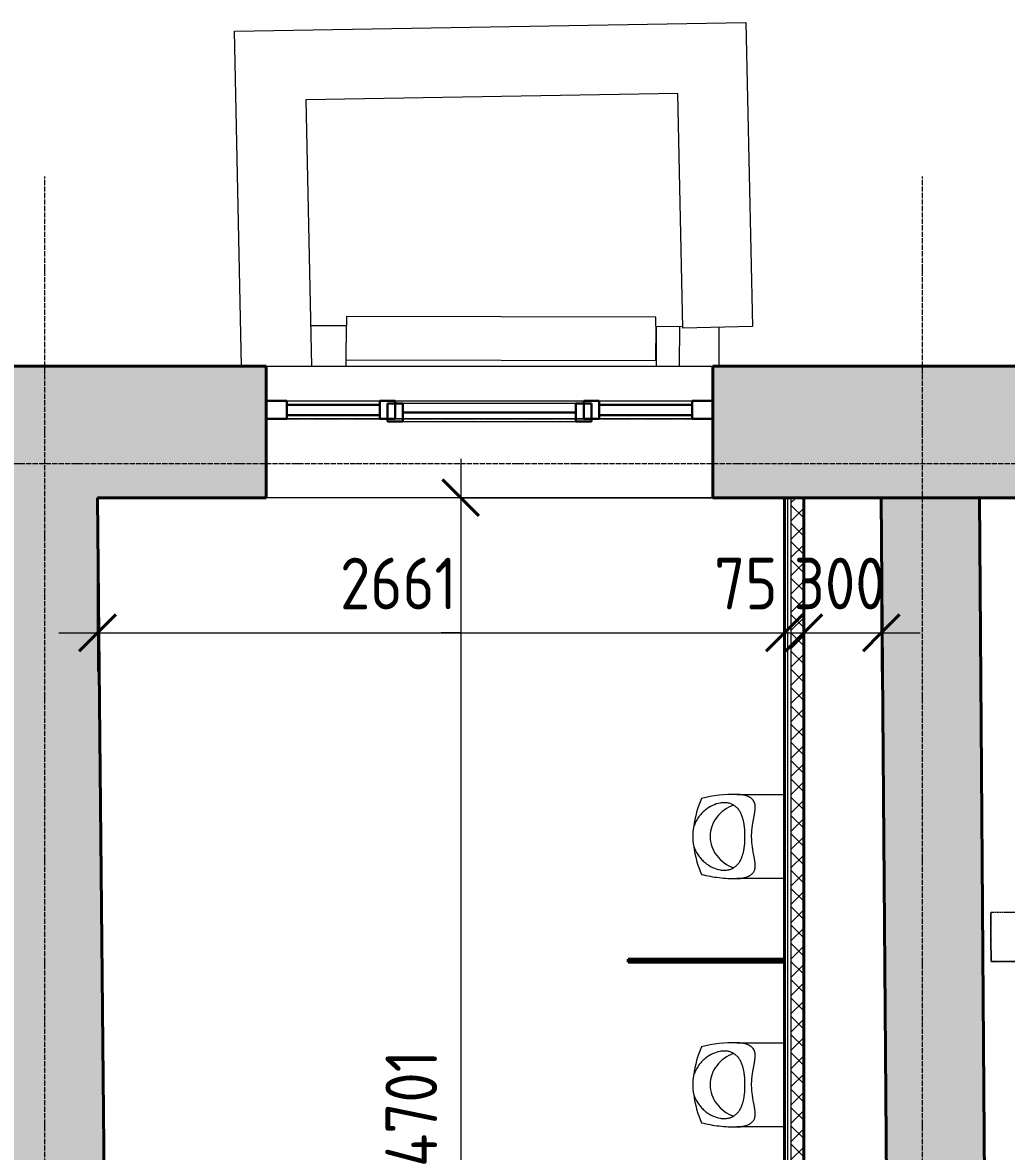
# Model space of a CAD drawing. Header units: millimetres. Extents: x -11886 to 379896, y -8130 to 47743.
# Drawn here: x 38924 to 42735, y 17892 to 22265 of the extents above; entities that cross this region are included whole.
import ezdxf

# ---------------------------------------------------------------- set-up
doc = ezdxf.new("R2010")
doc.units = ezdxf.units.MM
for name, pattern in [('ADSK_Линия сетки', [25, 20, -2.5, 0, -2.5]), ('ADSK_Сверху', [4.5, 3, -1.5]), ('ADSK_Снесено', [4.5, 3, -1.5])]:
    doc.linetypes.add(name, pattern=pattern)
for name, color, linetype, lineweight, true_color in [('_ Окна', 5, 'Continuous', 30, 0x0000ff), ('Витраж', 5, 'Continuous', 18, 0x0000ff), ('Линии', 7, 'Continuous', 9, 0x00a600), ('Окна', 5, 'Continuous', 18, 0x0000ff), ('Панели витража', 5, 'Continuous', 18, 0x0000ff), ('Сантехника', 5, 'Continuous', 18, 0x0000ff), ('Стены внутренние', 5, 'Continuous', 18, 0x0000ff), ('Стены наружные', 1, 'ADSK_Снесено', 18, 0xff0000), ('Стены штриховка', 5, 'Continuous', 18, 0x0000ff)]:
    doc.layers.add(name, color=color, linetype=linetype, lineweight=lineweight, true_color=true_color)
for name, color, linetype, lineweight in [('Каркас', 7, 'Continuous', 18), ('Оси', 7, 'Continuous', 9), ('Размеры', 7, 'Continuous', 9), ('Размеры-100', 7, 'Continuous', 9)]:
    doc.layers.add(name, color=color, linetype=linetype, lineweight=lineweight)
doc.styles.add('GOST Common_1', font='GOST_Common.ttf', dxfattribs={"width": 0.9, "height": 200})
doc.dimstyles.new('ADSK_Основной_2_мм_Округление_до_1_мм', dxfattribs={"dimscale": 304.8, "dimtxt": 201.142999, "dimasz": 0.463911, "dimexe": 0.492126, "dimexo": 0.492126, "dimgap": 0.098425, "dimtad": 1, "dimdec": 0, "dimdsep": 46, "dimtxsty": 'GOST Common_1', "dimblk1": 'OBLIQUE', "dimblk2": 'OBLIQUE', "dimsah": 1, "dimcen": 0.09, "dimdle": 0.492126, "dimazin": 2, "dimtfac": 1, "dimtdec": 4, "dimtix": 1, "dimtmove": 0, "dimatfit": 3, "dimfxl": 1, "dimtvp": 1, "dimtolj": 1, "dimtzin": 0, "dimlwd": 20, "dimlwe": 20, "dimarcsym": 2})
doc.dimstyles.new('ADSK_Основной_2_мм_Округление_до_1_мм_1', dxfattribs={"dimscale": 304.8, "dimtxt": 201.142999, "dimasz": 0.463911, "dimexe": 0.492126, "dimexo": 0.492126, "dimgap": 0.098425, "dimtad": 1, "dimdec": 0, "dimdsep": 46, "dimtxsty": 'GOST Common_1', "dimblk1": 'OBLIQUE', "dimblk2": 'OBLIQUE', "dimsah": 1, "dimcen": 0.09, "dimdle": 0.492126, "dimazin": 2, "dimtfac": 1, "dimtdec": 4, "dimtix": 1, "dimtmove": 1, "dimatfit": 3, "dimfxl": 1, "dimtvp": 1, "dimtolj": 1, "dimtzin": 0, "dimlwd": 20, "dimlwe": 20, "dimarcsym": 2})

# ---------------------------------------------------------------- blocks, each defined once
blk = doc.blocks.new('ADSK_БалкаЖБ_Прямоугольная - 189_7х233мм-820221-01 План 1-го этажа маркировочный')
at = {"layer": 'Каркас', "color": 253, "linetype": 'ADSK_Сверху', "true_color": 0xaaaaaa}
for p, q in [((-1818.2, 94.8), (-1818.2, -94.9)), ((-1818.2, 94.8), (1818.2, 94.8)), ((1818.2, -94.9), (1818.2, 94.8)), ((-1818.2, -94.9), (1818.2, -94.9))]:
    blk.add_line(p, q, dxfattribs=at)
at = {"layer": 'Каркас', "color": 253, "linetype": 'ADSK_Сверху', "true_color": 0xb2b2b2}
for p, q in [((-1818.2, -94.9), (-1818.2, 94.8)), ((1818.2, 94.8), (-1818.2, 94.8)), ((1818.2, 94.8), (1818.2, -94.9)), ((-1818.2, -94.9), (1818.2, -94.9))]:
    blk.add_line(p, q, dxfattribs=at)
blk = doc.blocks.new('Прямоугольный импост - 70х20_60мм-1225109-01 План 1-го этажа маркировочный')
at = {"layer": 'Витраж', "color": 161, "linetype": 'ADSK_Сверху', "true_color": 0xaaaaff}
for p, q in [((-5936, 11471.9), (-6006, 11471.9)), ((-6006, 11391.9), (-6006, 11471.9)), ((-5936, 11391.9), (-5936, 11471.9)), ((-6006, 11001.9), (-6006, 11031.9)), ((-5936, 11001.9), (-5936, 11031.9))]:
    blk.add_line(p, q, dxfattribs=at)
blk = doc.blocks.new('Прямоугольный импост - 70х20_60мм-1236811-01 План 1-го этажа маркировочный')
at = {"layer": 'Витраж', "color": 161, "linetype": 'ADSK_Сверху', "true_color": 0xaaaaff}
for p, q in [((-80, 35), (0, 35)), ((0, 35), (0, -35)), ((0, -35), (-80, -35))]:
    blk.add_line(p, q, dxfattribs=at)
blk = doc.blocks.new('Прямоугольный импост - 70х20_60мм-1236812-01 План 1-го этажа маркировочный')
at = {"layer": 'Витраж', "color": 161, "linetype": 'ADSK_Сверху', "true_color": 0xaaaaff}
for p, q in [((0, 35), (-80, 35)), ((0, -35), (0, 35)), ((-80, -35), (0, -35))]:
    blk.add_line(p, q, dxfattribs=at)
blk = doc.blocks.new('Прямоугольный импост - 70х20_60мм-1464022-01 План 1-го этажа маркировочный')
at = {"layer": 'Витраж', "color": 161, "linetype": 'ADSK_Сверху', "true_color": 0xaaaaff}
for p, q in [((8892.7, 20783.6), (8922.7, 20783.6)), ((9652.7, 20783.6), (9682.7, 20783.6)), ((8892.7, 20713.6), (8922.7, 20713.6)), ((9652.7, 20713.6), (9682.7, 20713.6))]:
    blk.add_line(p, q, dxfattribs=at)
blk = doc.blocks.new('Прямоугольный импост - 70х20_60мм-1225113-01 План 1-го этажа маркировочный')
at = {"layer": 'Витраж', "color": 161, "linetype": 'ADSK_Сверху', "true_color": 0xaaaaff}
for p, q in [((-6006, 10091.9), (-6006, 10121.9)), ((-5936, 10091.9), (-5936, 10121.9)), ((-6006, 9651.9), (-6006, 9731.9)), ((-5936, 9651.9), (-5936, 9731.9)), ((-6006, 9651.9), (-5936, 9651.9))]:
    blk.add_line(p, q, dxfattribs=at)
blk = doc.blocks.new('Прямоугольный импост - 70х60мм-1236807-01 План 1-го этажа маркировочный')
at = {"layer": 'Витраж', "color": 161, "linetype": 'ADSK_Сверху', "true_color": 0xaaaaff}
for p, q in [((-30, 35), (30, 35)), ((30, -35), (-30, -35))]:
    blk.add_line(p, q, dxfattribs=at)
blk = doc.blocks.new('Прямоугольный импост - 70х60мм-1225009-01 План 1-го этажа маркировочный')
at = {"layer": 'Витраж', "color": 161, "linetype": 'ADSK_Сверху', "true_color": 0xaaaaff}
for p, q in [((-5936, 11391.9), (-6006, 11391.9)), ((-6006, 11031.9), (-6006, 11391.9)), ((-5936, 11031.9), (-5936, 11391.9)), ((-6006, 11031.9), (-5936, 11031.9))]:
    blk.add_line(p, q, dxfattribs=at)
blk = doc.blocks.new('Прямоугольный импост - 70х60мм-1464024-01 План 1-го этажа маркировочный')
at = {"layer": 'Витраж', "color": 161, "linetype": 'ADSK_Сверху', "true_color": 0xaaaaff}
for p, q in [((8922.7, 20783.6), (8922.7, 20713.6)), ((8922.7, 20783.6), (9652.7, 20783.6)), ((9652.7, 20713.6), (9652.7, 20783.6)), ((8922.7, 20713.6), (9652.7, 20713.6))]:
    blk.add_line(p, q, dxfattribs=at)
blk = doc.blocks.new('AC_Окно_1Створка - 1198х1166h-807538-01 План 1-го этажа маркировочный')
at = {"layer": 'Линии', "color": 8, "lineweight": 18, "true_color": 0x808080}
for p, q in [((560.9, 250), (-637.1, 250)), ((-637.1, 250), (-637.1, 215)), ((560.9, 215), (560.9, 250))]:
    blk.add_line(p, q, dxfattribs=at)
blk = doc.blocks.new('Системная панель - _AR_Стекло_40мм_привязка по центру-V127-01 План 1-го этажа маркировочный')
at = {"layer": 'Панели витража', "lineweight": 30}
for p, q in [((180, 20), (-180, 20)), ((-180, 20), (-180, -20)), ((180, -20), (180, 20)), ((-180, -20), (180, -20))]:
    blk.add_line(p, q, dxfattribs=at)
blk = doc.blocks.new('Прямоугольный импост - 70х20_60мм-V128-01 План 1-го этажа маркировочный')
at = {"layer": 'Витраж', "lineweight": 30}
for p, q in [((-80, 35), (0, 35)), ((-80, -35), (-80, 35)), ((0, 35), (0, -35)), ((0, -35), (-80, -35))]:
    blk.add_line(p, q, dxfattribs=at)
blk = doc.blocks.new('Прямоугольный импост - 70х20_60мм-V129-01 План 1-го этажа маркировочный')
at = {"layer": 'Витраж', "lineweight": 30}
for p, q in [((0, 35), (-80, 35)), ((-80, 35), (-80, -35)), ((0, -35), (0, 35)), ((-80, -35), (0, -35))]:
    blk.add_line(p, q, dxfattribs=at)
blk = doc.blocks.new('Витраж-тент со смещением вовне - 60мм 30 сдвиг-2061572-01 План 1-го этажа маркировочный')
at = {"layer": '_ Окна'}
for p, q in [((-395, 25), (-395, -45)), ((-395, 25), (-335, 25)), ((-395, -45), (-395, 25)), ((-335, 25), (-335, -45)), ((395, 25), (335, 25)), ((335, 25), (335, -45)), ((395, -45), (395, 25)), ((395, -45), (395, 25)), ((-335, -10), (335, -10)), ((-335, -45), (-395, -45)), ((335, -45), (395, -45))]:
    blk.add_line(p, q, dxfattribs=at)
at = {"layer": 'Окна'}
for p, q in [((335, 25), (-335, 25)), ((-335, -45), (335, -45))]:
    blk.add_line(p, q, dxfattribs=at)
blk = doc.blocks.new('Прямоугольный импост - 70х60мм-V58-01 План 1-го этажа маркировочный')
at = {"layer": 'Витраж'}
for p, q in [((3738.5, 35437.6), (3738.5, 35797.6)), ((3808.5, 35797.6), (3808.5, 35437.6))]:
    blk.add_line(p, q, dxfattribs=at)
blk = doc.blocks.new('Прямоугольный импост - 70х60мм-V130-01 План 1-го этажа маркировочный')
at = {"layer": 'Витраж', "lineweight": 30}
for p, q in [((-30, 35), (30, 35)), ((-30, -35), (-30, 35)), ((30, 35), (30, -35)), ((30, -35), (-30, -35))]:
    blk.add_line(p, q, dxfattribs=at)
blk = doc.blocks.new('Прямоугольный импост - 70х60мм-V121-01 План 1-го этажа маркировочный')
at = {"layer": 'Витраж'}
for p, q in [((8922.7, 20783.6), (9652.7, 20783.6)), ((9652.7, 20713.6), (8922.7, 20713.6))]:
    blk.add_line(p, q, dxfattribs=at)
blk = doc.blocks.new('Прямоугольный импост - 70х20_56мм-1423615-01 План 1-го этажа маркировочный')
at = {"layer": 'Линии', "color": 8, "lineweight": 18, "true_color": 0x808080}
for p, q in [((40778.1, 20957.1), (41378.1, 20955.6)), ((41378.1, 20955.6), (41378.1, 20934.1))]:
    blk.add_line(p, q, dxfattribs=at)
blk = doc.blocks.new('Прямоугольный импост - 70х20_56мм-1423617-01 План 1-го этажа маркировочный')
at = {"layer": 'Линии', "color": 8, "lineweight": 18, "true_color": 0x808080}
for p, q in [((40178.1, 20934.1), (40178.1, 20958.6)), ((40178.1, 20958.6), (40778.1, 20957.1))]:
    blk.add_line(p, q, dxfattribs=at)
blk = doc.blocks.new('Urinal_Commercial_14201 - UT104EV-1823124-01 План 1-го этажа маркировочный')
at = {"layer": 'Сантехника'}
for p, q in [((41690.8, 18313), (41875.3, 18313)), ((41875.3, 17986.9), (41690.8, 17987))]:
    blk.add_line(p, q, dxfattribs=at)
for centre, radius, start, end in [((41875.3, 18150), 353.2, 155.4197, 173.7904), ((41728.2, 18133.9), 146.4, 110.0061, 141.9939), ((41707.7, 18150), 120.3, 141.9939, 180.0061), ((41707.7, 18149.9), 120.3, 179.9939, 218.0061), ((41875.3, 18150), 353.2, 186.2096, 204.5782), ((41728.2, 18166), 146.4, 218.0061, 249.9939)]:
    blk.add_arc(centre, radius, start, end, dxfattribs=at)
blk.add_ellipse((41786.6, 17228.7), major_axis=(-199.1, 1075.5), ratio=0.694076, start_param=6.146838, end_param=6.328057, dxfattribs=at)
for points, knots in [([(41722.3, 18150), (41722.2, 18153.7), (41722.1, 18159.2), (41721.9, 18166.3), (41721.6, 18171.5), (41721.3, 18176.7), (41720.8, 18181.8), (41720.3, 18186.9), (41719.7, 18191.7), (41719, 18196.5), (41718.2, 18201.1), (41717.4, 18205.6), (41716.5, 18210), (41715.5, 18214.2), (41714.4, 18218.3), (41713.2, 18222.3), (41711.5, 18227.4), (41709.7, 18232.3), (41707.6, 18236.9), (41705.5, 18241.4), (41702.6, 18246.7), (41698.7, 18252.5), (41694.4, 18257.9), (41689.8, 18262.7), (41684.7, 18267), (41677.5, 18272), (41667.7, 18276.8), (41654.6, 18280.2), (41640.7, 18281.2), (41621.2, 18279.3), (41596.1, 18271.3), (41571.9, 18256), (41554.1, 18239.3), (41542.1, 18224.6), (41531.7, 18207.6), (41526.5, 18194.9), (41524.3, 18188.2)], [-1, -1, -1, -1, -0.975, -0.9625, -0.95, -0.9375, -0.925, -0.9125, -0.9, -0.8875, -0.875, -0.8625, -0.85, -0.8375, -0.825, -0.8125, -0.8, -0.775, -0.7625, -0.75, -0.725, -0.7, -0.675, -0.65, -0.625, -0.6, -0.55, -0.5, -0.45, -0.4, -0.3, -0.2, -0.15, -0.1, -0.05, 0, 0, 0, 0]), ([(41747.9, 18150), (41748.1, 18158.3), (41748.7, 18170.9), (41750.4, 18185.2), (41751.5, 18193.3), (41752.4, 18199.3), (41753.3, 18205.2), (41754.4, 18211), (41755.4, 18216.7), (41756.5, 18222.3), (41757.5, 18227.9), (41758.5, 18233.3), (41759.3, 18237.7), (41759.9, 18241.2), (41760.2, 18243.8), (41760.6, 18246.3), (41761, 18249.7), (41761.5, 18253.8), (41761.8, 18257.8), (41761.9, 18260.9), (41761.9, 18264), (41761.7, 18267.7), (41761, 18273.4), (41759.5, 18280), (41756.1, 18287.1), (41752.4, 18292.1), (41748.9, 18295.7), (41745.9, 18298.1), (41742.7, 18300.3), (41739.4, 18302.3), (41736, 18304.1), (41732.3, 18305.7), (41728.5, 18307.1), (41724.6, 18308.4), (41720.6, 18309.4), (41715.2, 18310.7), (41705.4, 18312.3), (41696.7, 18312.9), (41690.8, 18313)], [-1, -1, -1, -1, -0.909091, -0.863636, -0.840909, -0.818182, -0.795455, -0.772727, -0.75, -0.727273, -0.704545, -0.681818, -0.659091, -0.647727, -0.636364, -0.625, -0.613636, -0.590909, -0.568182, -0.556818, -0.545455, -0.522727, -0.5, -0.454545, -0.409091, -0.363636, -0.340909, -0.318182, -0.295455, -0.272727, -0.25, -0.227273, -0.204545, -0.181818, -0.159091, -0.136364, -0.090909, 0, 0, 0, 0]), ([(41524.3, 18111.8), (41526.5, 18105.1), (41531.7, 18092.3), (41542.1, 18075.3), (41554.1, 18060.6), (41571.9, 18043.9), (41596.1, 18028.6), (41621.2, 18020.6), (41640.7, 18018.8), (41654.6, 18019.8), (41667.7, 18023.2), (41677.5, 18028), (41684.7, 18032.9), (41689.8, 18037.2), (41694.4, 18042.1), (41698.7, 18047.4), (41702.6, 18053.2), (41705.5, 18058.5), (41707.6, 18063), (41709.7, 18067.6), (41711.5, 18072.5), (41713.2, 18077.7), (41714.4, 18081.6), (41715.5, 18085.7), (41716.5, 18090), (41717.4, 18094.3), (41718.2, 18098.8), (41719, 18103.5), (41719.7, 18108.2), (41720.3, 18113.1), (41720.8, 18118.1), (41721.3, 18123.2), (41721.6, 18128.4), (41721.9, 18133.6), (41722.1, 18140.7), (41722.2, 18146.2), (41722.3, 18150)], [-1, -1, -1, -1, -0.95, -0.9, -0.85, -0.8, -0.7, -0.6, -0.55, -0.5, -0.45, -0.4, -0.375, -0.35, -0.325, -0.3, -0.275, -0.25, -0.2375, -0.225, -0.2, -0.1875, -0.175, -0.1625, -0.15, -0.1375, -0.125, -0.1125, -0.1, -0.0875, -0.075, -0.0625, -0.05, -0.0375, -0.025, 0, 0, 0, 0]), ([(41690.8, 17987), (41695.4, 17987), (41704.6, 17987.5), (41715.6, 17989.2), (41724.1, 17991.4), (41730.2, 17993.3), (41735, 17995.4), (41738.7, 17997.2), (41742.2, 17999.3), (41746.4, 18002.1), (41750.8, 18006.1), (41754.6, 18010.6), (41757.7, 18015.8), (41759.9, 18021.6), (41761.3, 18027.9), (41761.8, 18033.5), (41761.8, 18038.3), (41761.8, 18042), (41761.5, 18045.8), (41761.1, 18049.6), (41760.6, 18053.6), (41760, 18057.6), (41759.4, 18061.7), (41758.6, 18065.8), (41757.8, 18070.1), (41757.1, 18074.4), (41756.3, 18078.8), (41755.1, 18084.7), (41753.8, 18092.2), (41752.2, 18101.5), (41750.4, 18114.1), (41748.6, 18130.2), (41748, 18143.4), (41747.9, 18150)], [-1, -1, -1, -1, -0.928571, -0.857143, -0.821429, -0.785714, -0.75, -0.732143, -0.714286, -0.678571, -0.642857, -0.607143, -0.571429, -0.535714, -0.5, -0.464286, -0.446429, -0.428571, -0.410714, -0.392857, -0.375, -0.357143, -0.339286, -0.321429, -0.303571, -0.285714, -0.267857, -0.25, -0.214286, -0.178571, -0.142857, -0.071429, 0, 0, 0, 0])]:
    blk.add_open_spline(points, degree=3, knots=knots, dxfattribs=at)
for points in [[(41524.3, 18188.2), (41523, 18184.1), (41521.3, 18175.9), (41520.1, 18163), (41519.9, 18154.3), (41519.9, 18150)], [(41519.9, 18150), (41519.9, 18145.6), (41520.1, 18136.9), (41521.3, 18124.1), (41523, 18115.8), (41524.3, 18111.8)], [(41554.2, 18003.1), (41565.3, 18000.2), (41587.7, 17995.3), (41621.7, 17990.2), (41656.1, 17987.3), (41679.2, 17986.9), (41690.8, 17987)]]:
    blk.add_open_spline(points, degree=3, dxfattribs=at)
blk = doc.blocks.new('DIMBLOCK158-01 План 1-го этажа маркировочный')
at = {"layer": 'Размеры-100', "lineweight": 20, "transparency": 16777216}
for p, q in [((39214.5, 19900.4), (39214.5, 20274.1)), ((41875.3, 19900.4), (41875.3, 20050.4)), ((39064.5, 19900.4), (41875.3, 19900.4)), ((39214.5, 19900.4), (39214.5, 19750.4)), ((40153.8, 19900.4), (40620.9, 19900.4)), ((40620.9, 19900.4), (40544.9, 19900.4)), ((41875.3, 19900.4), (41875.3, 19850.4))]:
    blk.add_line(p, q, dxfattribs=at)
at = {"layer": 'Размеры-100', "lineweight": 40, "transparency": 16777216}
for p, q in [((39214.5, 19900.4), (39285.2, 19971.1)), ((41875.3, 19900.4), (41946, 19971.1)), ((39214.5, 19900.4), (39143.8, 19829.7)), ((41875.3, 19900.4), (41804.6, 19829.7))]:
    blk.add_line(p, q, dxfattribs=at)
at = {"layer": 'Размеры-100', "color": 0, "lineweight": 20, "transparency": 16777216, "insert": (40153.8, 20191.7), "char_height": 200, "width": 560.473, "attachment_point": 1, "line_spacing_factor": 1.022761, "style": 'GOST Common_1'}
blk.add_mtext('2661', dxfattribs=at)
blk = doc.blocks.new('_Oblique')
at = {"color": 0, "linetype": 'ByBlock', "lineweight": -2}
blk.add_line((-0.5, -0.5), (0.5, 0.5), dxfattribs=at)
blk = doc.blocks.new('DIMBLOCK159-01 План 1-го этажа маркировочный')
at = {"layer": 'Размеры-100', "lineweight": 20, "transparency": 16777216}
for p, q in [((41875.3, 19900.4), (41875.3, 20050.4)), ((41950.3, 19900.4), (41950.3, 20050.4)), ((41603.2, 19900.4), (41855.5, 19900.4)), ((41855.5, 19900.4), (41912.8, 19900.4)), ((41875.3, 19900.4), (41950.3, 19900.4)), ((41875.3, 19900.4), (41875.3, 19850.4)), ((41950.3, 19900.4), (41950.3, 19850.4))]:
    blk.add_line(p, q, dxfattribs=at)
at = {"layer": 'Размеры-100', "lineweight": 40, "transparency": 16777216}
for p, q in [((41875.3, 19900.4), (41946, 19971.1)), ((41950.3, 19900.4), (42021, 19971.1)), ((41875.3, 19900.4), (41804.6, 19829.7)), ((41950.3, 19900.4), (41879.6, 19829.7))]:
    blk.add_line(p, q, dxfattribs=at)
at = {"layer": 'Размеры-100', "color": 0, "lineweight": 20, "transparency": 16777216, "insert": (41603.2, 20191.7), "char_height": 200, "width": 302.737, "attachment_point": 1, "line_spacing_factor": 1.022761, "style": 'GOST Common_1'}
blk.add_mtext('75', dxfattribs=at)
blk = doc.blocks.new('DIMBLOCK160-01 План 1-го этажа маркировочный')
at = {"layer": 'Размеры-100', "lineweight": 20, "transparency": 16777216}
for p, q in [((42250.3, 19900.4), (42250.3, 20272.6)), ((41950.3, 19900.4), (41950.3, 20050.4)), ((41950.3, 19900.4), (42400.3, 19900.4)), ((41950.3, 19900.4), (41950.3, 19850.4)), ((42250.3, 19900.4), (42250.3, 19750.4))]:
    blk.add_line(p, q, dxfattribs=at)
at = {"layer": 'Размеры-100', "lineweight": 40, "transparency": 16777216}
for p, q in [((41950.3, 19900.4), (42021, 19971.1)), ((42250.3, 19900.4), (42321, 19971.1)), ((41950.3, 19900.4), (41879.6, 19829.7)), ((42250.3, 19900.4), (42179.6, 19829.7))]:
    blk.add_line(p, q, dxfattribs=at)
at = {"layer": 'Размеры-100', "color": 0, "lineweight": 20, "transparency": 16777216, "insert": (41911.1, 20191.7), "char_height": 200, "width": 454.106, "attachment_point": 1, "line_spacing_factor": 1.022761, "style": 'GOST Common_1'}
blk.add_mtext('300', dxfattribs=at)
blk = doc.blocks.new('DIMBLOCK161-01 План 1-го этажа маркировочный')
at = {"layer": 'Размеры-100', "lineweight": 20, "transparency": 16777216}
for p, q in [((40621.1, 20574.1), (40621.1, 15723)), ((40621.1, 20424.1), (40471.1, 20424.1)), ((40621.1, 20424.1), (41725.3, 20424.1)), ((40621.1, 15723), (40525.3, 15723)), ((40621.1, 15723), (40771.1, 15723))]:
    blk.add_line(p, q, dxfattribs=at)
at = {"layer": 'Размеры-100', "lineweight": 40, "transparency": 16777216}
for p, q in [((40621.1, 20424.1), (40550.4, 20494.8)), ((40621.1, 20424.1), (40691.8, 20353.4)), ((40621.1, 15723), (40550.4, 15793.7)), ((40621.1, 15723), (40691.8, 15652.3))]:
    blk.add_line(p, q, dxfattribs=at)
at = {"layer": 'Размеры-100', "color": 0, "lineweight": 20, "transparency": 16777216, "insert": (40329.8, 17831.5), "char_height": 200, "width": 580.928, "attachment_point": 1, "rotation": 90, "line_spacing_factor": 1.022761, "style": 'GOST Common_1'}
blk.add_mtext('4701', dxfattribs=at)

msp = doc.modelspace()

# ---------------------------------------------------------------- hatches: boundary and pattern name
at = {"layer": 'Стены внутренние', "true_color": 0xc0c0c0}
for points in [[(38780.55, 12484.28), (39290.53, 12489.17), (39214.54, 20424.06), (38704.51, 20424.06), (38780.52, 12487.83)], [(42306.57, 12898.1), (42686.55, 12901.74), (42630.34, 20425.48), (42250.35, 20422.64), (42295.71, 14351.75)]]:
    msp.add_hatch(color=9, dxfattribs=at).paths.add_polyline_path(points)
at = {"layer": 'Стены внутренние', "lineweight": 9}
h = msp.add_hatch(dxfattribs=at)
h.set_pattern_fill('FP_4', color=256, style=0, pattern_type=2)
h.set_pattern_definition([(45, (0, 0), (-35.35534, 35.35534), []), (135, (0, 0), (-35.35534, -35.35534), [])])
h.paths.add_polyline_path([(41900.34, 15722.96), (41950.34, 15722.96), (41950.34, 20424.06), (41900.34, 20424.06), (41900.34, 15945.29)])
h = msp.add_hatch(dxfattribs=at)
h.set_pattern_fill('FP_1', color=256, style=0, pattern_type=2)
h.set_pattern_definition([(45, (0, 0), (-70.71068, 70.71068), [])])
h.paths.add_polyline_path([(41875.34, 18624.96), (41875.34, 18636.96), (41270.34, 18636.96), (41270.34, 18624.96)])
at = {"layer": 'Стены наружные', "linetype": 'Continuous', "true_color": 0xc0c0c0}
h = msp.add_hatch(color=9, dxfattribs=at)
h.paths.add_polyline_path([(46339.85, 20424.06), (46543.21, 20424.06), (46543.21, 20934.06), (45391.98, 20934.06), (45391.98, 20424.06), (45636.37, 20424.06)])
h.paths.add_polyline_path([(42686.55, 20424.06), (43576.98, 20424.06), (43576.98, 20934.06), (41597.58, 20934.06), (41597.58, 20424.06), (42515.94, 20424.62), (42630.34, 20425.48), (42630.35, 20424.06)])
h.paths.add_polyline_path([(39192.85, 20424.06), (39867.58, 20424.06), (39867.58, 20934.06), (30807.02, 20934.06), (30807.02, 20424.06), (38947.97, 20424.06)])

# ---------------------------------------------------------------- linework, layer by layer
at = {"layer": 'Линии', "color": 8, "lineweight": 18, "true_color": 0x808080}
for p, q in [((39744.99, 22231.01), (41726.03, 22264.59)), ((41726.03, 22264.59), (41751.24, 21087.27)), ((39772.77, 20934.06), (39744.99, 22231.01)), ((41461.84, 21990.07), (40020.74, 21965.65)), ((40020.74, 21965.65), (40042.83, 20934.06)), ((41481.3, 21081.49), (41461.84, 21990.07)), ((40039.46, 21091.54), (40178.47, 21091.19)), ((40178.14, 20958.59), (40178.47, 21091.19)), ((41376.47, 21088.2), (41376.14, 20955.6)), ((41376.47, 21088.2), (41481.16, 21087.94)), ((41378.47, 21088.2), (41378.14, 20955.6)), ((41467.99, 21087.97), (41467.61, 20934.06)), ((41751.24, 21087.27), (41481.3, 21081.49)), ((41621.33, 21084.49), (41620.96, 20934.06))]:
    msp.add_line(p, q, dxfattribs=at)
at = {"layer": 'Оси', "linetype": 'ADSK_Линия сетки'}
for p, q in [((39009.91, -7330.38), (39009.91, 21668.8)), ((42409.91, -7330.38), (42409.91, 21668.8)), ((-11086.22, 20556.79), (57141.72, 20556.79))]:
    msp.add_line(p, q, dxfattribs=at)
at = {"layer": 'Стены внутренние', "color": 18, "lineweight": 40, "true_color": 0x000000}
for p, q in [((39286.89, 12869.15), (39214.54, 20424.06)), ((41875.34, 20424.06), (41875.34, 15722.96)), ((41950.34, 15722.96), (41950.34, 20424.06)), ((42630.34, 20425.48), (42250.35, 20422.64)), ((42250.35, 20422.64), (42306.57, 12898.1)), ((42686.55, 12901.74), (42630.34, 20425.48)), ((41875.34, 18636.96), (41270.34, 18636.96)), ((41270.34, 18636.96), (41270.34, 18624.96)), ((41270.34, 18624.96), (41875.34, 18624.96))]:
    msp.add_line(p, q, dxfattribs=at)
at = {"layer": 'Стены наружные', "color": 18, "linetype": 'Continuous', "lineweight": 40, "true_color": 0x000000}
for p, q in [((39867.58, 20934.06), (30807.02, 20934.06)), ((39867.58, 20424.06), (39867.58, 20934.06)), ((43576.98, 20934.06), (41597.58, 20934.06)), ((41597.58, 20934.06), (41597.58, 20424.06)), ((39214.54, 20424.06), (39867.58, 20424.06)), ((41597.58, 20424.06), (43675.97, 20424.06))]:
    msp.add_line(p, q, dxfattribs=at)
at = {"layer": 'Стены наружные', "color": 18, "linetype": 'Continuous', "true_color": 0x000000}
for p, q in [((39867.58, 20934.06), (41597.58, 20934.06)), ((41597.58, 20424.06), (39867.58, 20424.06))]:
    msp.add_line(p, q, dxfattribs=at)
at = {"layer": 'Стены штриховка'}
for p, q in [((41887.34, 20424.06), (41887.34, 15722.96)), ((41899.34, 20424.06), (41899.34, 15722.96)), ((41900.34, 20424.06), (41900.34, 15722.96))]:
    msp.add_line(p, q, dxfattribs=at)

# ---------------------------------------------------------------- block references
at = {"layer": '_ Окна'}
msp.add_blockref('Витраж-тент со смещением вовне - 60мм 30 сдвиг-2061572-01 План 1-го этажа маркировочный', (40732.58, 20764.06), dxfattribs=at)
at = {"layer": 'Витраж', "color": 161, "linetype": 'ADSK_Сверху', "true_color": 0xaaaaff}
for name, p, rotation in [('Прямоугольный импост - 70х20_60мм-1236812-01 План 1-го этажа маркировочный', (39867.58, 20764.06), 180), ('Прямоугольный импост - 70х20_60мм-1225113-01 План 1-го этажа маркировочный', (30215.66, 14793.02), 270.0000000000001), ('Прямоугольный импост - 70х60мм-1225009-01 План 1-го этажа маркировочный', (28915.66, 14793.02), 270), ('Прямоугольный импост - 70х20_60мм-1225109-01 План 1-го этажа маркировочный', (30125.66, 14793.02), 270), ('Прямоугольный импост - 70х60мм-1225009-01 План 1-го этажа маркировочный', (30125.66, 14793.02), 270)]:
    msp.add_blockref(name, p, dxfattribs=dict(at, rotation=rotation))
at = {"layer": 'Витраж'}
for name, p, rotation in [('Прямоугольный импост - 70х20_60мм-V129-01 План 1-го этажа маркировочный', (39867.58, 20764.06), 180), ('Прямоугольный импост - 70х60мм-V58-01 План 1-го этажа маркировочный', (75745.22, 16990.56), 89.99999999999974), ('Прямоугольный импост - 70х60мм-V58-01 План 1-го этажа маркировочный', (76955.22, 16990.56), 89.99999999999974)]:
    msp.add_blockref(name, p, dxfattribs=dict(at, rotation=rotation))
at = {"layer": 'Витраж', "color": 161, "linetype": 'ADSK_Сверху', "true_color": 0xaaaaff, "extrusion": (0, 0, -1), "rotation": 180}
for name, p in [('Прямоугольный импост - 70х60мм-1236807-01 План 1-го этажа маркировочный', (-40337.58, 20764.06)), ('Прямоугольный импост - 70х60мм-1236807-01 План 1-го этажа маркировочный', (-41127.58, 20764.06)), ('Прямоугольный импост - 70х20_60мм-1236811-01 План 1-го этажа маркировочный', (-41597.58, 20764.06))]:
    msp.add_blockref(name, p, dxfattribs=at)
at = {"layer": 'Витраж', "extrusion": (0, 0, -1), "rotation": 180}
for name, p in [('Прямоугольный импост - 70х60мм-V130-01 План 1-го этажа маркировочный', (-40337.58, 20764.06)), ('Прямоугольный импост - 70х60мм-V130-01 План 1-го этажа маркировочный', (-41127.58, 20764.06)), ('Прямоугольный импост - 70х20_60мм-V128-01 План 1-го этажа маркировочный', (-41597.58, 20764.06))]:
    msp.add_blockref(name, p, dxfattribs=at)
at = {"layer": 'Витраж', "color": 161, "linetype": 'ADSK_Сверху', "true_color": 0xaaaaff}
for name in ['Прямоугольный импост - 70х20_60мм-1464022-01 План 1-го этажа маркировочный', 'Прямоугольный импост - 70х60мм-1464024-01 План 1-го этажа маркировочный']:
    msp.add_blockref(name, (31444.84, 15.43), dxfattribs=at)
at = {"layer": 'Витраж'}
msp.add_blockref('Прямоугольный импост - 70х60мм-V121-01 План 1-го этажа маркировочный', (31444.84, 15.43), dxfattribs=at)
at = {"layer": 'Каркас', "color": 253, "linetype": 'ADSK_Сверху', "true_color": 0xaaaaaa, "rotation": 180.4020077192903}
msp.add_blockref('ADSK_БалкаЖБ_Прямоугольная - 189_7х233мм-820221-01 План 1-го этажа маркировочный', (44492.91, 18734.82), dxfattribs=at)
at = {"layer": 'Линии', "color": 8, "lineweight": 18, "true_color": 0x808080, "rotation": 359.8571563670571}
msp.add_blockref('AC_Окно_1Створка - 1198х1166h-807538-01 План 1-го этажа маркировочный', (40815.03, 20874.6), dxfattribs=at)
at = {"layer": 'Линии', "color": 8, "lineweight": 18, "true_color": 0x808080}
for name in ['Прямоугольный импост - 70х20_56мм-1423617-01 План 1-го этажа маркировочный', 'Прямоугольный импост - 70х20_56мм-1423615-01 План 1-го этажа маркировочный']:
    msp.add_blockref(name, (0, 0), dxfattribs=at)
at = {"layer": 'Панели витража'}
for p in [(40127.58, 20764.06), (41337.58, 20764.06)]:
    msp.add_blockref('Системная панель - _AR_Стекло_40мм_привязка по центру-V127-01 План 1-го этажа маркировочный', p, dxfattribs=at)
at = {"layer": 'Сантехника'}
for p in [(0, 962), (0, 0)]:
    msp.add_blockref('Urinal_Commercial_14201 - UT104EV-1823124-01 План 1-го этажа маркировочный', p, dxfattribs=at)

# ---------------------------------------------------------------- dimensions: what is measured, and where the dimension line sits
at = {"layer": 'Размеры', "lineweight": 20}
dim = msp.add_linear_dim(base=(40621.13, 15722.96), p1=(41875.34, 20424.06), p2=(40675.34, 15722.96), angle=90, dimstyle='ADSK_Основной_2_мм_Округление_до_1_мм', override={"dimpost": '<>', "dimfxl": 4851.835592}, dxfattribs=at)
dim.commit()
dim.dimension.update_dxf_attribs({"geometry": 'DIMBLOCK161-01 План 1-го этажа маркировочный', "text_midpoint": (40491.13, 18073.51)})
for base, p1, p2, override, picture, middle in [((41875.34, 19900.38), (39214.54, 20424.06), (41875.34, 20000.37), {"dimpost": '<>', "dimfxl": 2694.328535}, 'DIMBLOCK158-01 План 1-го этажа маркировочный', (40434.05, 20058.41)), ((41950.34, 19900.38), (41875.34, 20000.37), (41950.34, 20000.37), {"dimpost": '<>', "dimfxl": 75}, 'DIMBLOCK159-01 План 1-го этажа маркировочный', (41754.59, 20058.41))]:
    dim = msp.add_linear_dim(base=base, p1=p1, p2=p2, dimstyle='ADSK_Основной_2_мм_Округление_до_1_мм_1', override=override, dxfattribs=at)
    dim.commit()
    dim.dimension.update_dxf_attribs({"geometry": picture, "text_midpoint": middle, "dimtype": 160})
dim = msp.add_linear_dim(base=(42250.35, 19900.38), p1=(41950.34, 20000.37), p2=(42250.35, 20422.64), dimstyle='ADSK_Основной_2_мм_Округление_до_1_мм', override={"dimpost": '<>', "dimfxl": 517.992134}, dxfattribs=at)
dim.commit()
dim.dimension.update_dxf_attribs({"geometry": 'DIMBLOCK160-01 План 1-го этажа маркировочный', "text_midpoint": (42100.35, 20030.38)})

doc.saveas('drawing.dxf')
